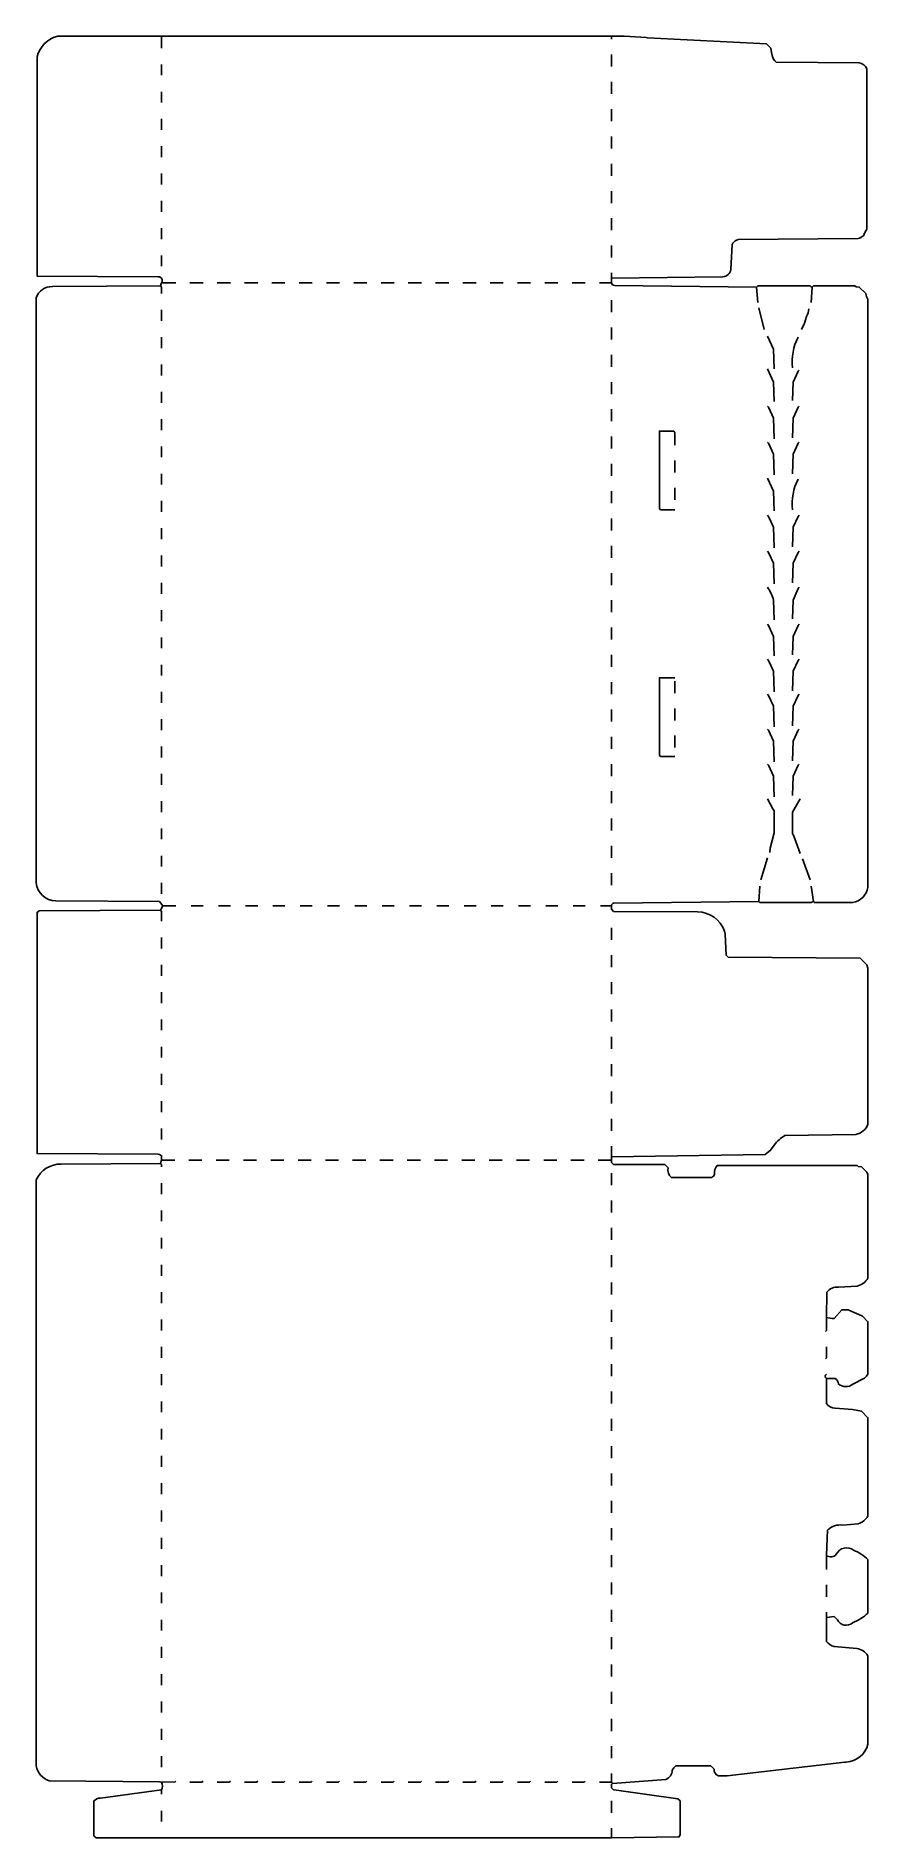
# Model space of a CAD drawing. Extents: x 40 to 802, y 86 to 1737.
import ezdxf

# ---------------------------------------------------------------- set-up
doc = ezdxf.new("R2010")
doc.units = 0
doc.layers.get('0').update_dxf_attribs({"linetype": 'CONTINUOUS'})

msp = doc.modelspace()

# ---------------------------------------------------------------- linework, layer by layer
at = {"color": 250, "linetype": 'CONTINUOUS'}
for points in [[(155, 1501), (155, 1507), (154, 1508), (155, 1511, 0.584539), (151.995576, 1516.504504), (41, 1517), (41, 1718, -0.279517), (60, 1737), (579, 1737), (598.976309, 1735.526185), (600.024862, 1735.472376), (709, 1730), (713, 1726), (713.647059, 1721.911765), (714.352941, 1719.088235, 0.185553), (718, 1713), (793.993592, 1712.506577, -0.243548), (801, 1707), (801, 1560, 0.079147), (798, 1554, -0.106266), (792.995536, 1551.495455), (683.004464, 1550.504545), (681.1, 1549.8, 0.132144), (677.478336, 1545.980069), (676.521664, 1523.019931, -0.363116), (668.995099, 1516.495001), (567, 1515)], [(557, 940), (567, 940, -0.326289), (569.003759, 942.503816), (702, 944), (703, 943), (750, 943), (752, 944), (753, 943), (788, 943, 0.308822), (802, 957), (802, 1496, -0.078207), (800, 1501), (794, 1507), (791.088235, 1507.352941), (790, 1508), (752, 1508), (751, 1507), (750.1, 1507.2), (749, 1508), (701, 1508), (700, 1507), (570.003846, 1508.496094, -0.392472), (567, 1511), (567, 1515), (567, 1520)], [(168, 940), (156, 940), (153, 944), (58.005154, 944.494738, -0.362228), (40, 961), (40, 1497, -0.321903), (55.00495, 1507.505049), (154, 1508)], [(741, 1468, 0.076612), (744.7, 1477.1), (745.8, 1480.1, 0.082276), (748, 1487)], [(733, 1433, -0.153571), (738, 1461)], [(733, 1303, -0.153571), (738, 1331)], [(716, 1202), (715.527624, 1219.975138, 0.074726), (710, 1232)], [(567, 710), (707.9, 712.2), (712.8, 716.1), (716.2, 720.9, -0.112799), (726.007459, 729.507689), (790.992541, 730.492311, 0.255881), (802, 740), (802, 883), (801, 886), (795, 892), (674, 893), (672, 895), (671.352941, 914.088235), (670.647059, 916.911765, 0.312386), (645.993673, 934.506491), (569, 935), (567, 937), (567, 940)], [(763, 550), (764, 551), (764, 563), (764.478336, 585.980069, -0.27687), (775.027586, 590.531034), (792.1, 591.7, 0.22167), (802, 599), (802, 694), (801, 696), (796, 701), (793.088235, 701.352941), (792, 702), (664, 702, 0.286454), (661.58, 694.06, -0.102944), (659, 691), (622, 691, -0.27796), (619, 700), (616, 703), (569, 703), (567, 705), (567, 707), (567, 710), (567, 720)], [(168, 138), (167, 137), (152.995147, 137.50495), (52.004853, 138.49505, -0.268195), (40, 152), (40, 689, -0.28968), (63.005375, 703.505493), (154, 704), (155, 703), (155, 701)], [(764, 507), (772, 507, -0.183198), (775, 502, 0.363383), (788.1, 501.8), (798.9, 507.2, 0.07409), (802, 511), (802, 559), (797, 564), (790.9, 566.8), (790.1, 567.2), (784, 570), (778, 570), (771, 562, -0.097115), (764, 563)], [(764, 332), (764, 345), (765, 368, -0.248428), (779.032995, 372.538071), (793.1, 373.8, 0.178279), (802, 381), (802, 471), (796, 477), (787.970817, 478.533074), (771.911765, 479.647059, -0.216469), (764, 484), (764, 507, -0.618034), (764, 511)], [(764, 288), (771, 289), (774, 286, 0.505558), (787.9, 283.2, 0.090032), (802, 292), (802, 341, 0.104778), (788.9, 349.7, 0.469198), (773, 346, -0.430256), (764, 345)], [(556, 137), (567, 137), (568, 136), (616.964706, 139.458824, 0.279979), (622.8, 148.1, -0.097026), (626, 152), (658, 152), (661, 149, 0.305362), (665, 143), (673, 143), (780.95122, 155.439024), (782.067568, 155.594595, 0.327408), (802, 172), (802, 253, 0.217724), (791.967005, 259.538071), (771.053846, 261.430769, -0.142349), (764, 266), (764, 288), (764, 293)], [(155, 130), (99.06, 122.58, 0.182619), (93, 120), (93, 88), (95, 86), (567, 86), (628.967775, 86.99896), (629.3, 87.9), (630, 89), (630, 120), (628, 122), (573.932432, 129.594595), (569, 130), (567, 132), (567, 135), (568, 136)], [(155, 126), (155, 130, 0.1943), (155, 137)]]:
    msp.add_lwpolyline(points, format="xyb", dxfattribs=at)
for points in [[(155, 1726), (155, 1737)], [(567, 1734), (567, 1737)], [(567, 1709), (567, 1720)], [(155, 1701), (155, 1711)], [(155, 1676), (155, 1686)], [(567, 1684), (567, 1695)], [(567, 1659), (567, 1670)], [(155, 1651), (155, 1661)], [(155, 1626), (155, 1636)], [(567, 1634), (567, 1645)], [(567, 1609), (567, 1620)], [(155, 1601), (155, 1611)], [(155, 1576), (155, 1586)], [(567, 1584), (567, 1595)], [(567, 1559), (567, 1570)], [(155, 1551), (155, 1561)], [(155, 1526), (155, 1536)], [(567, 1534), (567, 1545)], [(155, 1511), (168, 1511)], [(181, 1511), (193, 1511)], [(206, 1511), (218, 1511)], [(231, 1511), (243, 1511)], [(256, 1511), (268, 1511)], [(281, 1511), (293, 1511)], [(306, 1511), (318, 1511)], [(331, 1511), (343, 1511)], [(356, 1511), (368, 1511)], [(381, 1511), (393, 1511)], [(406, 1511), (418, 1511)], [(431, 1511), (443, 1511)], [(456, 1511), (468, 1511)], [(481, 1511), (493, 1511)], [(506, 1511), (518, 1511)], [(531, 1511), (543, 1511)], [(556, 1511), (567, 1511)], [(701, 1493), (700, 1507)], [(750, 1493), (751, 1507)], [(155, 1476), (155, 1486)], [(567, 1484), (567, 1495)], [(707, 1468), (702, 1488)], [(567, 1459), (567, 1470)], [(155, 1451), (155, 1461)], [(716, 1432), (715.527624, 1449.975138), (710, 1462)], [(567, 1434), (567, 1445)], [(155, 1426), (155, 1436)], [(567, 1409), (567, 1420)], [(716, 1402), (715.527624, 1419.975138), (710, 1432)], [(733, 1403), (733.470769, 1419.973846), (738.2, 1429.9), (739, 1431)], [(155, 1401), (155, 1411)], [(567, 1384), (567, 1395)], [(716, 1368), (715.526185, 1386.976309), (710.8, 1396.9), (710, 1398)], [(733, 1369), (733.472376, 1386.975138), (738.2, 1396.9), (739, 1398)], [(155, 1376), (155, 1386)], [(625, 1303), (612, 1303), (611, 1304), (611, 1375), (624, 1375), (625, 1374), (625, 1362)], [(155, 1351), (155, 1361)], [(567, 1359), (567, 1370)], [(716, 1335), (715.526185, 1353.976309), (710.8, 1363.9), (710, 1365)], [(733, 1336), (733.472376, 1353.975138), (738.2, 1363.9), (739, 1365)], [(567, 1334), (567, 1345)], [(625, 1337), (625, 1348)], [(155, 1326), (155, 1336)], [(625, 1312), (625, 1323)], [(716, 1302), (715.527624, 1319.975138), (710, 1332)], [(155, 1301), (155, 1311)], [(567, 1309), (567, 1320)], [(567, 1284), (567, 1295)], [(716, 1268), (715.526185, 1286.976309), (710.8, 1296.9), (710, 1298)], [(733, 1269), (733.472376, 1286.975138), (738.2, 1296.9), (739, 1298)], [(155, 1276), (155, 1286)], [(155, 1251), (155, 1261)], [(567, 1259), (567, 1270)], [(716, 1235), (715.526185, 1253.976309), (710.8, 1263.9), (710, 1265)], [(733, 1236), (733.472376, 1253.975138), (738.2, 1263.9), (739, 1265)], [(567, 1234), (567, 1245)], [(155, 1226), (155, 1236)], [(733, 1203), (733.470769, 1219.973846), (738.2, 1230.9), (739, 1232)], [(155, 1201), (155, 1211)], [(567, 1209), (567, 1220)], [(567, 1184), (567, 1195)], [(716, 1169), (715.527624, 1186.975138), (710.8, 1196.9), (710, 1198)], [(733, 1170), (733.470769, 1186.973846), (738.2, 1196.9), (739, 1198)], [(155, 1176), (155, 1186)], [(155, 1151), (155, 1161)], [(567, 1159), (567, 1170)], [(716, 1136), (715.526185, 1154.976309), (710.8, 1164.9), (710, 1166)], [(733, 1137), (733.472376, 1154.975138), (738.2, 1164.9), (739, 1166)], [(567, 1134), (567, 1145)], [(625, 1077), (612, 1077), (611, 1078), (611, 1149), (625, 1149)], [(625, 1135), (625, 1146)], [(155, 1126), (155, 1136)], [(716, 1104), (715.526185, 1122.976309), (710.8, 1132.9), (710, 1134)], [(733, 1105), (733.472376, 1122.975138), (738.2, 1132.9), (739, 1134)], [(155, 1101), (155, 1111)], [(567, 1109), (567, 1120)], [(625, 1110), (625, 1121)], [(567, 1084), (567, 1095)], [(625, 1085), (625, 1096)], [(716, 1072), (715.526185, 1090.976309), (710.8, 1100.9), (710, 1102)], [(733, 1073), (733.472376, 1090.975138), (738.2, 1100.9), (739, 1102)], [(155, 1076), (155, 1086)], [(155, 1051), (155, 1061)], [(567, 1059), (567, 1070)], [(716, 1040), (715.526185, 1058.976309), (710.8, 1068.9), (710, 1070)], [(733, 1041), (733.472376, 1058.975138), (738.2, 1068.9), (739, 1070)], [(567, 1034), (567, 1045)], [(155, 1026), (155, 1036)], [(712, 989), (712.384615, 992.923077), (716, 1007), (716, 1027), (714.8, 1028.9), (710, 1038)], [(740, 988), (733.7, 1004.9), (733, 1006), (733, 1026), (740, 1038)], [(155, 1001), (155, 1011)], [(567, 1009), (567, 1020)], [(567, 984), (567, 995)], [(155, 976), (155, 986)], [(704, 964), (710, 984)], [(749, 964), (742, 983)], [(155, 951), (155, 961)], [(567, 959), (567, 970)], [(702, 944), (703, 958)], [(752, 944), (750, 958)], [(154, 704), (155, 707), (155, 711), (153.1, 712.2), (151.995576, 712.504504), (41, 713), (41, 934), (43.004424, 935.504504), (154, 936), (156, 940)], [(155, 926), (155, 935), (154, 936)], [(182, 940), (193, 940)], [(207, 940), (218, 940)], [(232, 940), (243, 940)], [(257, 940), (268, 940)], [(282, 940), (293, 940)], [(307, 940), (318, 940)], [(332, 940), (343, 940)], [(357, 940), (368, 940)], [(382, 940), (393, 940)], [(407, 940), (418, 940)], [(432, 940), (443, 940)], [(457, 940), (468, 940)], [(482, 940), (493, 940)], [(507, 940), (518, 940)], [(532, 940), (543, 940)], [(155, 901), (155, 911)], [(567, 909), (567, 920)], [(567, 884), (567, 895)], [(155, 876), (155, 886)], [(155, 851), (155, 861)], [(567, 859), (567, 870)], [(567, 834), (567, 845)], [(155, 826), (155, 836)], [(155, 801), (155, 811)], [(567, 809), (567, 820)], [(567, 784), (567, 795)], [(155, 776), (155, 786)], [(155, 751), (155, 761)], [(567, 759), (567, 770)], [(567, 734), (567, 745)], [(155, 726), (155, 736)], [(155, 707), (167, 707)], [(180, 707), (192, 707)], [(205, 707), (217, 707)], [(230, 707), (242, 707)], [(255, 707), (267, 707)], [(280, 707), (292, 707)], [(305, 707), (317, 707)], [(330, 707), (342, 707)], [(355, 707), (367, 707)], [(380, 707), (392, 707)], [(405, 707), (417, 707)], [(430, 707), (442, 707)], [(455, 707), (467, 707)], [(480, 707), (492, 707)], [(505, 707), (517, 707)], [(530, 707), (542, 707)], [(555, 707), (567, 707)], [(567, 684), (567, 695)], [(155, 676), (155, 686)], [(155, 651), (155, 661)], [(567, 659), (567, 670)], [(567, 634), (567, 645)], [(155, 626), (155, 636)], [(155, 601), (155, 611)], [(567, 609), (567, 620)], [(567, 584), (567, 595)], [(155, 576), (155, 586)], [(567, 559), (567, 570)], [(155, 551), (155, 561)], [(567, 534), (567, 545)], [(155, 526), (155, 536)], [(567, 509), (567, 520)], [(155, 501), (155, 511)], [(155, 476), (155, 486)], [(567, 484), (567, 495)], [(567, 459), (567, 470)], [(155, 451), (155, 461)], [(155, 426), (155, 436)], [(567, 434), (567, 445)], [(567, 409), (567, 420)], [(155, 401), (155, 411)], [(155, 376), (155, 386)], [(567, 384), (567, 395)], [(567, 359), (567, 370)], [(155, 351), (155, 361)], [(155, 326), (155, 336)], [(567, 334), (567, 345)], [(567, 309), (567, 320)], [(155, 301), (155, 311)], [(155, 276), (155, 286)], [(567, 284), (567, 295)], [(567, 259), (567, 270)], [(155, 251), (155, 261)], [(155, 226), (155, 236)], [(567, 234), (567, 245)], [(567, 209), (567, 220)], [(155, 201), (155, 211)], [(155, 176), (155, 186)], [(567, 184), (567, 195)], [(567, 159), (567, 170)], [(155, 151), (155, 161)], [(567, 137), (567, 145)], [(567, 109), (567, 120)], [(155, 101), (155, 111)], [(567, 86), (567, 95)]]:
    msp.add_lwpolyline(points, dxfattribs=at)
at = {"color": 252, "linetype": 'CONTINUOUS'}
for points in [[(763, 525), (764, 526), (764, 536)], [(181, 137), (192, 137), (193, 138)], [(206, 137), (217, 137), (218, 138)], [(231, 137), (242, 137), (243, 138)], [(256, 137), (267, 137), (268, 138)], [(281, 137), (292, 137), (293, 138)], [(306, 137), (317, 137), (318, 138)], [(331, 137), (342, 137), (343, 138)], [(356, 137), (367, 137), (368, 138)], [(381, 137), (392, 137), (393, 138)], [(406, 137), (417, 137), (418, 138)], [(431, 137), (442, 137), (443, 138)], [(456, 137), (467, 137), (468, 138)], [(481, 137), (492, 137), (493, 138)], [(506, 137), (517, 137), (518, 138)], [(531, 137), (542, 137), (543, 138)]]:
    msp.add_lwpolyline(points, dxfattribs=at)
at = {"color": 251, "linetype": 'CONTINUOUS'}
msp.add_lwpolyline([(764, 307), (764, 318)], dxfattribs=at)

doc.saveas('drawing.dxf')
